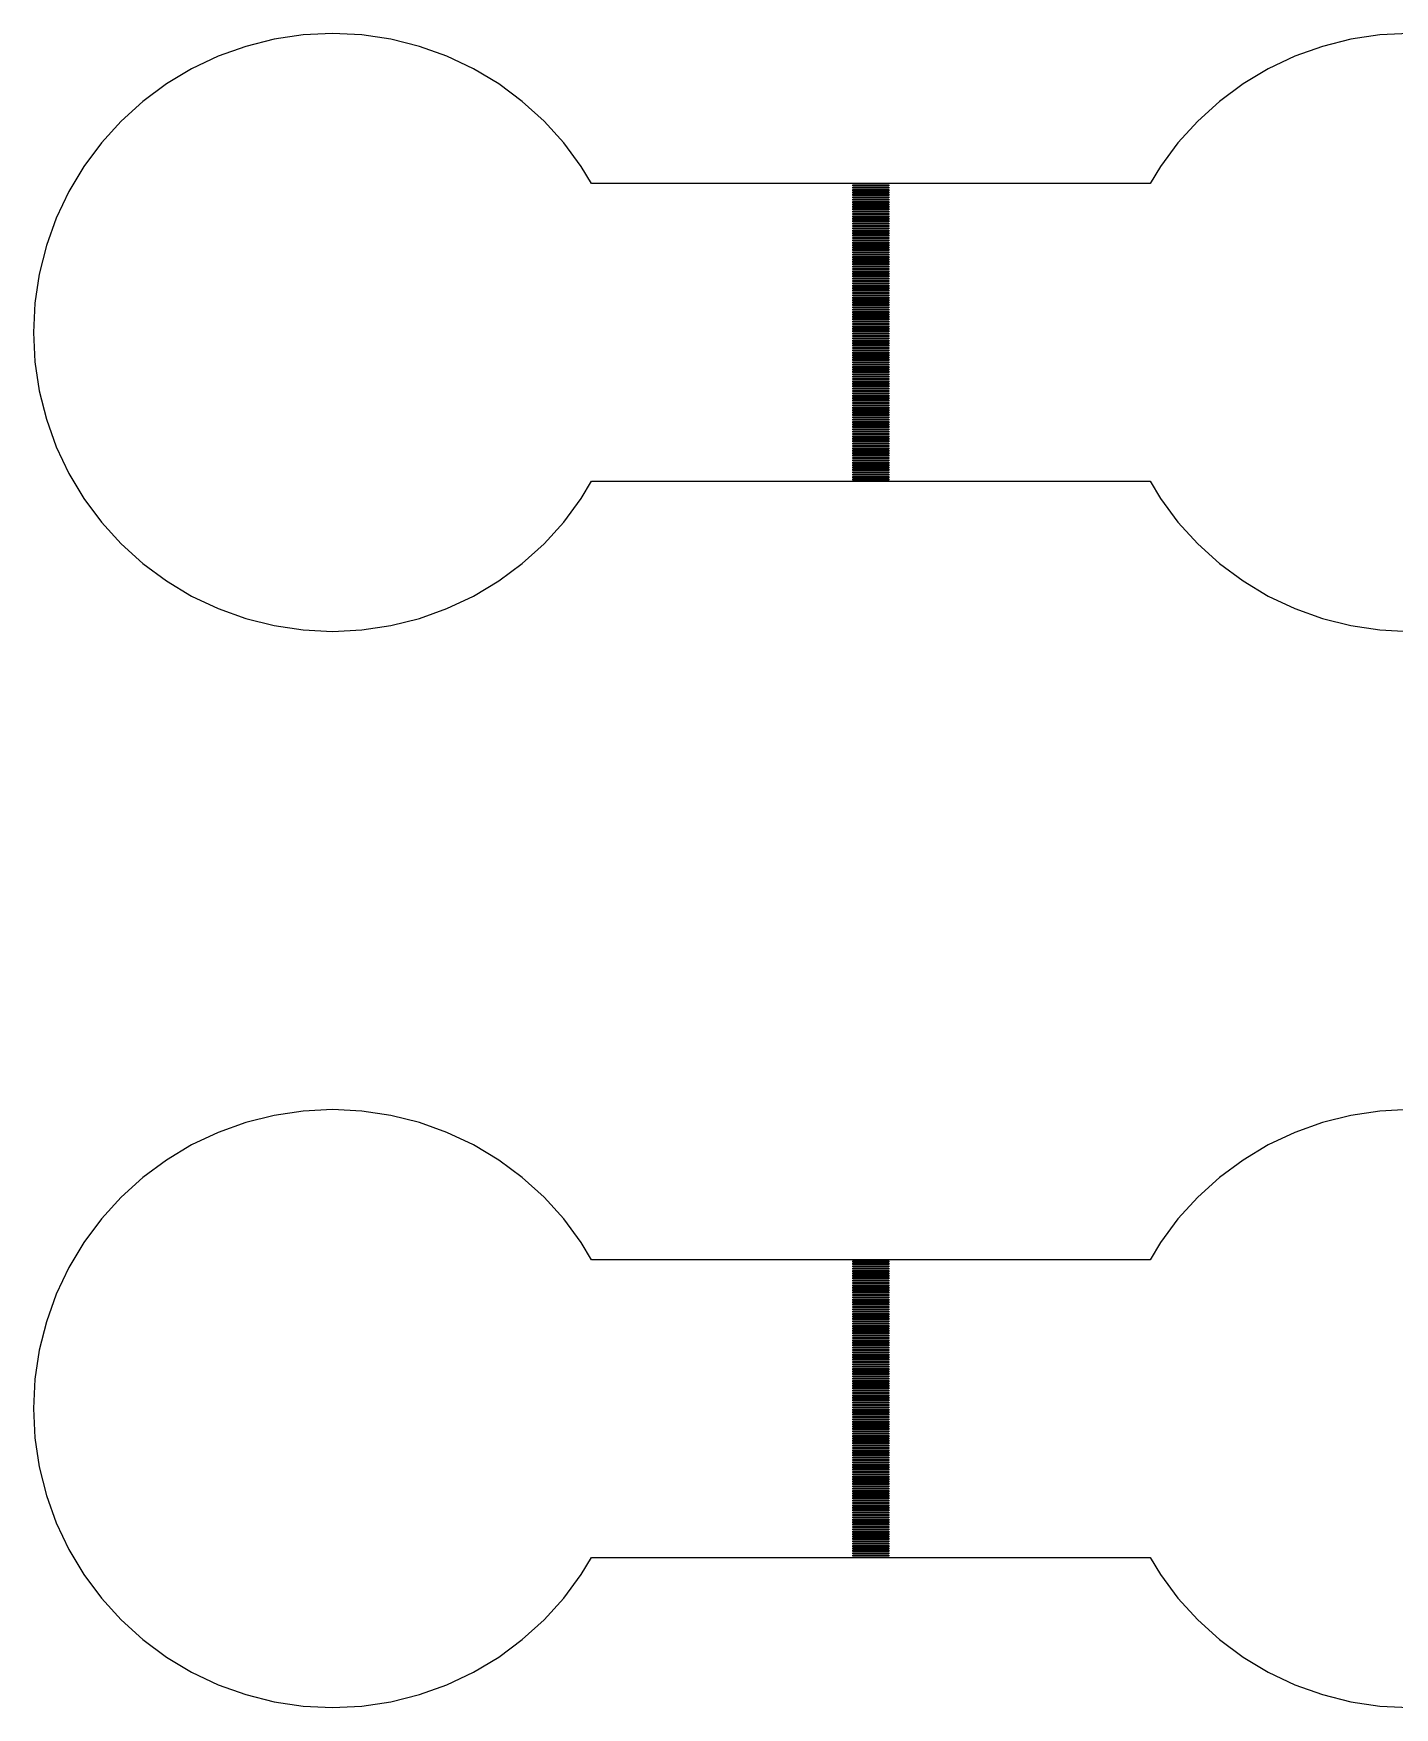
# Model space of a CAD drawing. Extents: x -73 to 181, y -8 to 80.
# Drawn here: x 29 to 40.38, y 47 to 61 of the extents above; entities that cross this region are included whole.
import ezdxf

# ---------------------------------------------------------------- set-up
doc = ezdxf.new("R2010")
doc.units = 0

msp = doc.modelspace()

# ---------------------------------------------------------------- linework, layer by layer
for p, q in [((31.0123, 60.952), (30.7743, 60.8923)), ((31.255, 60.988), (31.0123, 60.952)), ((31.5, 61), (31.255, 60.988)), ((31.7451, 60.988), (31.5, 61)), ((31.9877, 60.952), (31.7451, 60.988)), ((32.2257, 60.8923), (31.9877, 60.952)), ((40.0123, 60.952), (39.7743, 60.8923)), ((40.2549, 60.988), (40.0123, 60.952)), ((40.5, 61), (40.2549, 60.988)), ((30.5433, 60.8097), (30.3215, 60.7048)), ((30.7743, 60.8923), (30.5433, 60.8097)), ((32.4567, 60.8097), (32.2257, 60.8923)), ((32.6785, 60.7048), (32.4567, 60.8097)), ((39.5433, 60.8097), (39.3215, 60.7048)), ((39.7743, 60.8923), (39.5433, 60.8097)), ((30.3215, 60.7048), (30.1111, 60.5787)), ((32.8889, 60.5787), (32.6785, 60.7048)), ((39.3215, 60.7048), (39.1111, 60.5787)), ((30.1111, 60.5787), (29.914, 60.4325)), ((33.086, 60.4325), (32.8889, 60.5787)), ((39.1111, 60.5787), (38.914, 60.4325)), ((29.914, 60.4325), (29.7322, 60.2678)), ((33.2678, 60.2678), (33.086, 60.4325)), ((38.914, 60.4325), (38.7322, 60.2678)), ((29.7322, 60.2678), (29.5675, 60.086)), ((33.4325, 60.086), (33.2678, 60.2678)), ((38.7322, 60.2678), (38.5675, 60.086)), ((29.5675, 60.086), (29.4213, 59.8889)), ((33.5787, 59.8889), (33.4325, 60.086)), ((38.5675, 60.086), (38.4213, 59.8889)), ((29.4213, 59.8889), (29.2952, 59.6785)), ((33.6649, 59.745), (33.5787, 59.8889)), ((38.4213, 59.8889), (38.3351, 59.745)), ((29.2952, 59.6785), (29.1903, 59.4567)), ((38.3351, 59.745), (33.6649, 59.745)), ((35.85, 59.725), (35.85, 59.735)), ((35.85, 59.735), (36.15, 59.735)), ((36.15, 59.725), (35.85, 59.725)), ((35.85, 59.705), (35.85, 59.715)), ((35.85, 59.715), (36.15, 59.715)), ((36.15, 59.705), (35.85, 59.705)), ((35.85, 59.685), (35.85, 59.695)), ((35.85, 59.695), (36.15, 59.695)), ((36.15, 59.685), (35.85, 59.685)), ((35.85, 59.665), (35.85, 59.675)), ((35.85, 59.675), (36.15, 59.675)), ((36.15, 59.665), (35.85, 59.665)), ((35.85, 59.645), (35.85, 59.655)), ((35.85, 59.655), (36.15, 59.655)), ((36.15, 59.645), (35.85, 59.645)), ((36.15, 59.735), (36.15, 59.725)), ((36.15, 59.715), (36.15, 59.705)), ((36.15, 59.695), (36.15, 59.685)), ((36.15, 59.675), (36.15, 59.665)), ((36.15, 59.655), (36.15, 59.645)), ((35.85, 59.625), (35.85, 59.635)), ((35.85, 59.635), (36.15, 59.635)), ((36.15, 59.625), (35.85, 59.625)), ((35.85, 59.605), (35.85, 59.615)), ((35.85, 59.615), (36.15, 59.615)), ((36.15, 59.605), (35.85, 59.605)), ((35.85, 59.585), (35.85, 59.595)), ((35.85, 59.595), (36.15, 59.595)), ((36.15, 59.585), (35.85, 59.585)), ((35.85, 59.565), (35.85, 59.575)), ((35.85, 59.575), (36.15, 59.575)), ((36.15, 59.565), (35.85, 59.565)), ((35.85, 59.545), (35.85, 59.555)), ((35.85, 59.555), (36.15, 59.555)), ((36.15, 59.545), (35.85, 59.545)), ((35.85, 59.525), (35.85, 59.535)), ((35.85, 59.535), (36.15, 59.535)), ((36.15, 59.525), (35.85, 59.525)), ((35.85, 59.505), (35.85, 59.515)), ((35.85, 59.515), (36.15, 59.515)), ((36.15, 59.505), (35.85, 59.505)), ((36.15, 59.635), (36.15, 59.625)), ((36.15, 59.615), (36.15, 59.605)), ((36.15, 59.595), (36.15, 59.585)), ((36.15, 59.575), (36.15, 59.565)), ((36.15, 59.555), (36.15, 59.545)), ((36.15, 59.535), (36.15, 59.525)), ((36.15, 59.515), (36.15, 59.505)), ((29.1903, 59.4567), (29.1077, 59.2257)), ((35.85, 59.485), (35.85, 59.495)), ((35.85, 59.495), (36.15, 59.495)), ((36.15, 59.485), (35.85, 59.485)), ((35.85, 59.465), (35.85, 59.475)), ((35.85, 59.475), (36.15, 59.475)), ((36.15, 59.465), (35.85, 59.465)), ((35.85, 59.445), (35.85, 59.455)), ((35.85, 59.455), (36.15, 59.455)), ((36.15, 59.445), (35.85, 59.445)), ((35.85, 59.425), (35.85, 59.435)), ((35.85, 59.435), (36.15, 59.435)), ((36.15, 59.425), (35.85, 59.425)), ((35.85, 59.405), (35.85, 59.415)), ((35.85, 59.415), (36.15, 59.415)), ((36.15, 59.405), (35.85, 59.405)), ((35.85, 59.385), (35.85, 59.395)), ((35.85, 59.395), (36.15, 59.395)), ((36.15, 59.385), (35.85, 59.385)), ((35.85, 59.365), (35.85, 59.375)), ((35.85, 59.375), (36.15, 59.375)), ((36.15, 59.365), (35.85, 59.365)), ((36.15, 59.495), (36.15, 59.485)), ((36.15, 59.475), (36.15, 59.465)), ((36.15, 59.455), (36.15, 59.445)), ((36.15, 59.435), (36.15, 59.425)), ((36.15, 59.415), (36.15, 59.405)), ((36.15, 59.395), (36.15, 59.385)), ((36.15, 59.375), (36.15, 59.365)), ((29.1077, 59.2257), (29.048, 58.9877)), ((35.85, 59.345), (35.85, 59.355)), ((35.85, 59.355), (36.15, 59.355)), ((36.15, 59.345), (35.85, 59.345)), ((35.85, 59.325), (35.85, 59.335)), ((35.85, 59.335), (36.15, 59.335)), ((36.15, 59.325), (35.85, 59.325)), ((35.85, 59.305), (35.85, 59.315)), ((35.85, 59.315), (36.15, 59.315)), ((36.15, 59.305), (35.85, 59.305)), ((35.85, 59.285), (35.85, 59.295)), ((35.85, 59.295), (36.15, 59.295)), ((36.15, 59.285), (35.85, 59.285)), ((35.85, 59.265), (35.85, 59.275)), ((35.85, 59.275), (36.15, 59.275)), ((36.15, 59.265), (35.85, 59.265)), ((35.85, 59.245), (35.85, 59.255)), ((35.85, 59.255), (36.15, 59.255)), ((36.15, 59.245), (35.85, 59.245)), ((35.85, 59.225), (35.85, 59.235)), ((35.85, 59.235), (36.15, 59.235)), ((36.15, 59.225), (35.85, 59.225)), ((36.15, 59.355), (36.15, 59.345)), ((36.15, 59.335), (36.15, 59.325)), ((36.15, 59.315), (36.15, 59.305)), ((36.15, 59.295), (36.15, 59.285)), ((36.15, 59.275), (36.15, 59.265)), ((36.15, 59.255), (36.15, 59.245)), ((36.15, 59.235), (36.15, 59.225)), ((35.85, 59.205), (35.85, 59.215)), ((35.85, 59.215), (36.15, 59.215)), ((36.15, 59.205), (35.85, 59.205)), ((35.85, 59.185), (35.85, 59.195)), ((35.85, 59.195), (36.15, 59.195)), ((36.15, 59.185), (35.85, 59.185)), ((35.85, 59.165), (35.85, 59.175)), ((35.85, 59.175), (36.15, 59.175)), ((36.15, 59.165), (35.85, 59.165)), ((35.85, 59.145), (35.85, 59.155)), ((35.85, 59.155), (36.15, 59.155)), ((36.15, 59.145), (35.85, 59.145)), ((35.85, 59.125), (35.85, 59.135)), ((35.85, 59.135), (36.15, 59.135)), ((36.15, 59.125), (35.85, 59.125)), ((35.85, 59.105), (35.85, 59.115)), ((35.85, 59.115), (36.15, 59.115)), ((36.15, 59.105), (35.85, 59.105)), ((35.85, 59.085), (35.85, 59.095)), ((35.85, 59.095), (36.15, 59.095)), ((36.15, 59.085), (35.85, 59.085)), ((36.15, 59.215), (36.15, 59.205)), ((36.15, 59.195), (36.15, 59.185)), ((36.15, 59.175), (36.15, 59.165)), ((36.15, 59.155), (36.15, 59.145)), ((36.15, 59.135), (36.15, 59.125)), ((36.15, 59.115), (36.15, 59.105)), ((36.15, 59.095), (36.15, 59.085)), ((29.048, 58.9877), (29.012, 58.745)), ((35.85, 59.065), (35.85, 59.075)), ((35.85, 59.075), (36.15, 59.075)), ((36.15, 59.065), (35.85, 59.065)), ((35.85, 59.045), (35.85, 59.055)), ((35.85, 59.055), (36.15, 59.055)), ((36.15, 59.045), (35.85, 59.045)), ((35.85, 59.025), (35.85, 59.035)), ((35.85, 59.035), (36.15, 59.035)), ((36.15, 59.025), (35.85, 59.025)), ((35.85, 59.005), (35.85, 59.015)), ((35.85, 59.015), (36.15, 59.015)), ((36.15, 59.005), (35.85, 59.005)), ((35.85, 58.985), (35.85, 58.995)), ((35.85, 58.995), (36.15, 58.995)), ((36.15, 58.985), (35.85, 58.985)), ((35.85, 58.965), (35.85, 58.975)), ((35.85, 58.975), (36.15, 58.975)), ((36.15, 58.965), (35.85, 58.965)), ((35.85, 58.945), (35.85, 58.955)), ((35.85, 58.955), (36.15, 58.955)), ((36.15, 58.945), (35.85, 58.945)), ((36.15, 59.075), (36.15, 59.065)), ((36.15, 59.055), (36.15, 59.045)), ((36.15, 59.035), (36.15, 59.025)), ((36.15, 59.015), (36.15, 59.005)), ((36.15, 58.995), (36.15, 58.985)), ((36.15, 58.975), (36.15, 58.965)), ((36.15, 58.955), (36.15, 58.945)), ((35.85, 58.925), (35.85, 58.935)), ((35.85, 58.935), (36.15, 58.935)), ((36.15, 58.925), (35.85, 58.925)), ((35.85, 58.905), (35.85, 58.915)), ((35.85, 58.915), (36.15, 58.915)), ((36.15, 58.905), (35.85, 58.905)), ((35.85, 58.885), (35.85, 58.895)), ((35.85, 58.895), (36.15, 58.895)), ((36.15, 58.885), (35.85, 58.885)), ((35.85, 58.865), (35.85, 58.875)), ((35.85, 58.875), (36.15, 58.875)), ((36.15, 58.865), (35.85, 58.865)), ((35.85, 58.845), (35.85, 58.855)), ((35.85, 58.855), (36.15, 58.855)), ((36.15, 58.845), (35.85, 58.845)), ((35.85, 58.825), (35.85, 58.835)), ((35.85, 58.835), (36.15, 58.835)), ((36.15, 58.825), (35.85, 58.825)), ((35.85, 58.805), (35.85, 58.815)), ((35.85, 58.815), (36.15, 58.815)), ((36.15, 58.805), (35.85, 58.805)), ((36.15, 58.935), (36.15, 58.925)), ((36.15, 58.915), (36.15, 58.905)), ((36.15, 58.895), (36.15, 58.885)), ((36.15, 58.875), (36.15, 58.865)), ((36.15, 58.855), (36.15, 58.845)), ((36.15, 58.835), (36.15, 58.825)), ((36.15, 58.815), (36.15, 58.805)), ((29.012, 58.745), (29, 58.5)), ((35.85, 58.785), (35.85, 58.795)), ((35.85, 58.795), (36.15, 58.795)), ((36.15, 58.785), (35.85, 58.785)), ((35.85, 58.765), (35.85, 58.775)), ((35.85, 58.775), (36.15, 58.775)), ((36.15, 58.765), (35.85, 58.765)), ((35.85, 58.745), (35.85, 58.755)), ((35.85, 58.755), (36.15, 58.755)), ((36.15, 58.745), (35.85, 58.745)), ((35.85, 58.725), (35.85, 58.735)), ((35.85, 58.735), (36.15, 58.735)), ((36.15, 58.725), (35.85, 58.725)), ((35.85, 58.705), (35.85, 58.715)), ((35.85, 58.715), (36.15, 58.715)), ((36.15, 58.705), (35.85, 58.705)), ((35.85, 58.685), (35.85, 58.695)), ((35.85, 58.695), (36.15, 58.695)), ((36.15, 58.685), (35.85, 58.685)), ((35.85, 58.665), (35.85, 58.675)), ((35.85, 58.675), (36.15, 58.675)), ((36.15, 58.665), (35.85, 58.665)), ((36.15, 58.795), (36.15, 58.785)), ((36.15, 58.775), (36.15, 58.765)), ((36.15, 58.755), (36.15, 58.745)), ((36.15, 58.735), (36.15, 58.725)), ((36.15, 58.715), (36.15, 58.705)), ((36.15, 58.695), (36.15, 58.685)), ((36.15, 58.675), (36.15, 58.665)), ((35.85, 58.645), (35.85, 58.655)), ((35.85, 58.655), (36.15, 58.655)), ((36.15, 58.645), (35.85, 58.645)), ((35.85, 58.625), (35.85, 58.635)), ((35.85, 58.635), (36.15, 58.635)), ((36.15, 58.625), (35.85, 58.625)), ((35.85, 58.605), (35.85, 58.615)), ((35.85, 58.615), (36.15, 58.615)), ((36.15, 58.605), (35.85, 58.605)), ((35.85, 58.585), (35.85, 58.595)), ((35.85, 58.595), (36.15, 58.595)), ((36.15, 58.585), (35.85, 58.585)), ((35.85, 58.565), (35.85, 58.575)), ((35.85, 58.575), (36.15, 58.575)), ((36.15, 58.565), (35.85, 58.565)), ((35.85, 58.545), (35.85, 58.555)), ((35.85, 58.555), (36.15, 58.555)), ((36.15, 58.545), (35.85, 58.545)), ((35.85, 58.525), (35.85, 58.535)), ((35.85, 58.535), (36.15, 58.535)), ((36.15, 58.525), (35.85, 58.525)), ((36.15, 58.655), (36.15, 58.645)), ((36.15, 58.635), (36.15, 58.625)), ((36.15, 58.615), (36.15, 58.605)), ((36.15, 58.595), (36.15, 58.585)), ((36.15, 58.575), (36.15, 58.565)), ((36.15, 58.555), (36.15, 58.545)), ((36.15, 58.535), (36.15, 58.525)), ((29, 58.5), (29.012, 58.255)), ((35.85, 58.505), (35.85, 58.515)), ((35.85, 58.515), (36.15, 58.515)), ((36.15, 58.505), (35.85, 58.505)), ((35.85, 58.485), (35.85, 58.495)), ((35.85, 58.495), (36.15, 58.495)), ((36.15, 58.485), (35.85, 58.485)), ((35.85, 58.465), (35.85, 58.475)), ((35.85, 58.475), (36.15, 58.475)), ((36.15, 58.465), (35.85, 58.465)), ((35.85, 58.445), (35.85, 58.455)), ((35.85, 58.455), (36.15, 58.455)), ((36.15, 58.445), (35.85, 58.445)), ((35.85, 58.425), (35.85, 58.435)), ((35.85, 58.435), (36.15, 58.435)), ((36.15, 58.425), (35.85, 58.425)), ((35.85, 58.405), (35.85, 58.415)), ((35.85, 58.415), (36.15, 58.415)), ((36.15, 58.405), (35.85, 58.405)), ((35.85, 58.385), (35.85, 58.395)), ((35.85, 58.395), (36.15, 58.395)), ((36.15, 58.385), (35.85, 58.385)), ((36.15, 58.515), (36.15, 58.505)), ((36.15, 58.495), (36.15, 58.485)), ((36.15, 58.475), (36.15, 58.465)), ((36.15, 58.455), (36.15, 58.445)), ((36.15, 58.435), (36.15, 58.425)), ((36.15, 58.415), (36.15, 58.405)), ((36.15, 58.395), (36.15, 58.385)), ((29.012, 58.255), (29.048, 58.0123)), ((35.85, 58.365), (35.85, 58.375)), ((35.85, 58.375), (36.15, 58.375)), ((36.15, 58.365), (35.85, 58.365)), ((35.85, 58.345), (35.85, 58.355)), ((35.85, 58.355), (36.15, 58.355)), ((36.15, 58.345), (35.85, 58.345)), ((35.85, 58.325), (35.85, 58.335)), ((35.85, 58.335), (36.15, 58.335)), ((36.15, 58.325), (35.85, 58.325)), ((35.85, 58.305), (35.85, 58.315)), ((35.85, 58.315), (36.15, 58.315)), ((36.15, 58.305), (35.85, 58.305)), ((35.85, 58.285), (35.85, 58.295)), ((35.85, 58.295), (36.15, 58.295)), ((36.15, 58.285), (35.85, 58.285)), ((35.85, 58.265), (35.85, 58.275)), ((35.85, 58.275), (36.15, 58.275)), ((36.15, 58.265), (35.85, 58.265)), ((35.85, 58.245), (35.85, 58.255)), ((35.85, 58.255), (36.15, 58.255)), ((36.15, 58.245), (35.85, 58.245)), ((36.15, 58.375), (36.15, 58.365)), ((36.15, 58.355), (36.15, 58.345)), ((36.15, 58.335), (36.15, 58.325)), ((36.15, 58.315), (36.15, 58.305)), ((36.15, 58.295), (36.15, 58.285)), ((36.15, 58.275), (36.15, 58.265)), ((36.15, 58.255), (36.15, 58.245)), ((35.85, 58.225), (35.85, 58.235)), ((35.85, 58.235), (36.15, 58.235)), ((36.15, 58.225), (35.85, 58.225)), ((35.85, 58.205), (35.85, 58.215)), ((35.85, 58.215), (36.15, 58.215)), ((36.15, 58.205), (35.85, 58.205)), ((35.85, 58.185), (35.85, 58.195)), ((35.85, 58.195), (36.15, 58.195)), ((36.15, 58.185), (35.85, 58.185)), ((35.85, 58.165), (35.85, 58.175)), ((35.85, 58.175), (36.15, 58.175)), ((36.15, 58.165), (35.85, 58.165)), ((35.85, 58.145), (35.85, 58.155)), ((35.85, 58.155), (36.15, 58.155)), ((36.15, 58.145), (35.85, 58.145)), ((35.85, 58.125), (35.85, 58.135)), ((35.85, 58.135), (36.15, 58.135)), ((36.15, 58.125), (35.85, 58.125)), ((35.85, 58.105), (35.85, 58.115)), ((35.85, 58.115), (36.15, 58.115)), ((36.15, 58.105), (35.85, 58.105)), ((36.15, 58.235), (36.15, 58.225)), ((36.15, 58.215), (36.15, 58.205)), ((36.15, 58.195), (36.15, 58.185)), ((36.15, 58.175), (36.15, 58.165)), ((36.15, 58.155), (36.15, 58.145)), ((36.15, 58.135), (36.15, 58.125)), ((36.15, 58.115), (36.15, 58.105)), ((29.048, 58.0123), (29.1077, 57.7743)), ((35.85, 58.085), (35.85, 58.095)), ((35.85, 58.095), (36.15, 58.095)), ((36.15, 58.085), (35.85, 58.085)), ((35.85, 58.065), (35.85, 58.075)), ((35.85, 58.075), (36.15, 58.075)), ((36.15, 58.065), (35.85, 58.065)), ((35.85, 58.045), (35.85, 58.055)), ((35.85, 58.055), (36.15, 58.055)), ((36.15, 58.045), (35.85, 58.045)), ((35.85, 58.025), (35.85, 58.035)), ((35.85, 58.035), (36.15, 58.035)), ((36.15, 58.025), (35.85, 58.025)), ((35.85, 58.005), (35.85, 58.015)), ((35.85, 58.015), (36.15, 58.015)), ((36.15, 58.005), (35.85, 58.005)), ((35.85, 57.985), (35.85, 57.995)), ((35.85, 57.995), (36.15, 57.995)), ((36.15, 57.985), (35.85, 57.985)), ((35.85, 57.965), (35.85, 57.975)), ((35.85, 57.975), (36.15, 57.975)), ((36.15, 57.965), (35.85, 57.965)), ((36.15, 58.095), (36.15, 58.085)), ((36.15, 58.075), (36.15, 58.065)), ((36.15, 58.055), (36.15, 58.045)), ((36.15, 58.035), (36.15, 58.025)), ((36.15, 58.015), (36.15, 58.005)), ((36.15, 57.995), (36.15, 57.985)), ((36.15, 57.975), (36.15, 57.965)), ((35.85, 57.945), (35.85, 57.955)), ((35.85, 57.955), (36.15, 57.955)), ((36.15, 57.945), (35.85, 57.945)), ((35.85, 57.925), (35.85, 57.935)), ((35.85, 57.935), (36.15, 57.935)), ((36.15, 57.925), (35.85, 57.925)), ((35.85, 57.905), (35.85, 57.915)), ((35.85, 57.915), (36.15, 57.915)), ((36.15, 57.905), (35.85, 57.905)), ((35.85, 57.885), (35.85, 57.895)), ((35.85, 57.895), (36.15, 57.895)), ((36.15, 57.885), (35.85, 57.885)), ((35.85, 57.865), (35.85, 57.875)), ((35.85, 57.875), (36.15, 57.875)), ((36.15, 57.865), (35.85, 57.865)), ((35.85, 57.845), (35.85, 57.855)), ((35.85, 57.855), (36.15, 57.855)), ((36.15, 57.845), (35.85, 57.845)), ((35.85, 57.825), (35.85, 57.835)), ((35.85, 57.835), (36.15, 57.835)), ((36.15, 57.825), (35.85, 57.825)), ((36.15, 57.955), (36.15, 57.945)), ((36.15, 57.935), (36.15, 57.925)), ((36.15, 57.915), (36.15, 57.905)), ((36.15, 57.895), (36.15, 57.885)), ((36.15, 57.875), (36.15, 57.865)), ((36.15, 57.855), (36.15, 57.845)), ((36.15, 57.835), (36.15, 57.825)), ((29.1077, 57.7743), (29.1903, 57.5433)), ((35.85, 57.805), (35.85, 57.815)), ((35.85, 57.815), (36.15, 57.815)), ((36.15, 57.805), (35.85, 57.805)), ((35.85, 57.785), (35.85, 57.795)), ((35.85, 57.795), (36.15, 57.795)), ((36.15, 57.785), (35.85, 57.785)), ((35.85, 57.765), (35.85, 57.775)), ((35.85, 57.775), (36.15, 57.775)), ((36.15, 57.765), (35.85, 57.765)), ((35.85, 57.745), (35.85, 57.755)), ((35.85, 57.755), (36.15, 57.755)), ((36.15, 57.745), (35.85, 57.745)), ((35.85, 57.725), (35.85, 57.735)), ((35.85, 57.735), (36.15, 57.735)), ((36.15, 57.725), (35.85, 57.725)), ((35.85, 57.705), (35.85, 57.715)), ((35.85, 57.715), (36.15, 57.715)), ((36.15, 57.705), (35.85, 57.705)), ((35.85, 57.685), (35.85, 57.695)), ((35.85, 57.695), (36.15, 57.695)), ((36.15, 57.685), (35.85, 57.685)), ((36.15, 57.815), (36.15, 57.805)), ((36.15, 57.795), (36.15, 57.785)), ((36.15, 57.775), (36.15, 57.765)), ((36.15, 57.755), (36.15, 57.745)), ((36.15, 57.735), (36.15, 57.725)), ((36.15, 57.715), (36.15, 57.705)), ((36.15, 57.695), (36.15, 57.685)), ((29.1903, 57.5433), (29.2952, 57.3215)), ((35.85, 57.665), (35.85, 57.675)), ((35.85, 57.675), (36.15, 57.675)), ((36.15, 57.665), (35.85, 57.665)), ((35.85, 57.645), (35.85, 57.655)), ((35.85, 57.655), (36.15, 57.655)), ((36.15, 57.645), (35.85, 57.645)), ((35.85, 57.625), (35.85, 57.635)), ((35.85, 57.635), (36.15, 57.635)), ((36.15, 57.625), (35.85, 57.625)), ((35.85, 57.605), (35.85, 57.615)), ((35.85, 57.615), (36.15, 57.615)), ((36.15, 57.605), (35.85, 57.605)), ((35.85, 57.585), (35.85, 57.595)), ((35.85, 57.595), (36.15, 57.595)), ((36.15, 57.585), (35.85, 57.585)), ((35.85, 57.565), (35.85, 57.575)), ((35.85, 57.575), (36.15, 57.575)), ((36.15, 57.565), (35.85, 57.565)), ((35.85, 57.545), (35.85, 57.555)), ((35.85, 57.555), (36.15, 57.555)), ((36.15, 57.545), (35.85, 57.545)), ((36.15, 57.675), (36.15, 57.665)), ((36.15, 57.655), (36.15, 57.645)), ((36.15, 57.635), (36.15, 57.625)), ((36.15, 57.615), (36.15, 57.605)), ((36.15, 57.595), (36.15, 57.585)), ((36.15, 57.575), (36.15, 57.565)), ((36.15, 57.555), (36.15, 57.545)), ((35.85, 57.525), (35.85, 57.535)), ((35.85, 57.535), (36.15, 57.535)), ((36.15, 57.525), (35.85, 57.525)), ((35.85, 57.505), (35.85, 57.515)), ((35.85, 57.515), (36.15, 57.515)), ((36.15, 57.505), (35.85, 57.505)), ((35.85, 57.485), (35.85, 57.495)), ((35.85, 57.495), (36.15, 57.495)), ((36.15, 57.485), (35.85, 57.485)), ((35.85, 57.465), (35.85, 57.475)), ((35.85, 57.475), (36.15, 57.475)), ((36.15, 57.465), (35.85, 57.465)), ((35.85, 57.445), (35.85, 57.455)), ((35.85, 57.455), (36.15, 57.455)), ((36.15, 57.445), (35.85, 57.445)), ((35.85, 57.425), (35.85, 57.435)), ((35.85, 57.435), (36.15, 57.435)), ((36.15, 57.425), (35.85, 57.425)), ((35.85, 57.405), (35.85, 57.415)), ((35.85, 57.415), (36.15, 57.415)), ((36.15, 57.405), (35.85, 57.405)), ((36.15, 57.535), (36.15, 57.525)), ((36.15, 57.515), (36.15, 57.505)), ((36.15, 57.495), (36.15, 57.485)), ((36.15, 57.475), (36.15, 57.465)), ((36.15, 57.455), (36.15, 57.445)), ((36.15, 57.435), (36.15, 57.425)), ((36.15, 57.415), (36.15, 57.405)), ((29.2952, 57.3215), (29.4213, 57.1111)), ((35.85, 57.385), (35.85, 57.395)), ((35.85, 57.395), (36.15, 57.395)), ((36.15, 57.385), (35.85, 57.385)), ((35.85, 57.365), (35.85, 57.375)), ((35.85, 57.375), (36.15, 57.375)), ((36.15, 57.365), (35.85, 57.365)), ((35.85, 57.345), (35.85, 57.355)), ((35.85, 57.355), (36.15, 57.355)), ((36.15, 57.345), (35.85, 57.345)), ((35.85, 57.325), (35.85, 57.335)), ((35.85, 57.335), (36.15, 57.335)), ((36.15, 57.325), (35.85, 57.325)), ((35.85, 57.305), (35.85, 57.315)), ((35.85, 57.315), (36.15, 57.315)), ((36.15, 57.305), (35.85, 57.305)), ((35.85, 57.285), (35.85, 57.295)), ((35.85, 57.295), (36.15, 57.295)), ((36.15, 57.285), (35.85, 57.285)), ((35.85, 57.265), (35.85, 57.275)), ((35.85, 57.275), (36.15, 57.275)), ((36.15, 57.265), (35.85, 57.265)), ((36.15, 57.395), (36.15, 57.385)), ((36.15, 57.375), (36.15, 57.365)), ((36.15, 57.355), (36.15, 57.345)), ((36.15, 57.335), (36.15, 57.325)), ((36.15, 57.315), (36.15, 57.305)), ((36.15, 57.295), (36.15, 57.285)), ((36.15, 57.275), (36.15, 57.265)), ((33.5787, 57.1111), (33.6649, 57.255)), ((33.6649, 57.255), (38.3351, 57.255)), ((38.3351, 57.255), (38.4213, 57.1111)), ((29.4213, 57.1111), (29.5675, 56.914)), ((33.4325, 56.914), (33.5787, 57.1111)), ((38.4213, 57.1111), (38.5675, 56.914)), ((29.5675, 56.914), (29.7322, 56.7322)), ((33.2678, 56.7322), (33.4325, 56.914)), ((38.5675, 56.914), (38.7322, 56.7322)), ((29.7322, 56.7322), (29.914, 56.5675)), ((33.086, 56.5675), (33.2678, 56.7322)), ((38.7322, 56.7322), (38.914, 56.5675)), ((29.914, 56.5675), (30.1111, 56.4213)), ((32.8889, 56.4213), (33.086, 56.5675)), ((38.914, 56.5675), (39.1111, 56.4213)), ((30.1111, 56.4213), (30.3215, 56.2952)), ((32.6785, 56.2952), (32.8889, 56.4213)), ((39.1111, 56.4213), (39.3215, 56.2952)), ((30.3215, 56.2952), (30.5433, 56.1903)), ((32.4567, 56.1903), (32.6785, 56.2952)), ((39.3215, 56.2952), (39.5433, 56.1903)), ((30.5433, 56.1903), (30.7743, 56.1077)), ((32.2257, 56.1077), (32.4567, 56.1903)), ((39.5433, 56.1903), (39.7743, 56.1077)), ((30.7743, 56.1077), (31.0123, 56.048)), ((31.0123, 56.048), (31.255, 56.012)), ((31.255, 56.012), (31.5, 56)), ((31.5, 56), (31.7451, 56.012)), ((31.7451, 56.012), (31.9877, 56.048)), ((31.9877, 56.048), (32.2257, 56.1077)), ((39.7743, 56.1077), (40.0123, 56.048)), ((40.0123, 56.048), (40.2549, 56.012)), ((40.2549, 56.012), (40.5, 56)), ((31.0123, 51.952), (30.7743, 51.8923)), ((31.255, 51.988), (31.0123, 51.952)), ((31.5, 52), (31.255, 51.988)), ((31.7451, 51.988), (31.5, 52)), ((31.9877, 51.952), (31.7451, 51.988)), ((32.2257, 51.8923), (31.9877, 51.952)), ((40.0123, 51.952), (39.7743, 51.8923)), ((40.2549, 51.988), (40.0123, 51.952)), ((40.5, 52), (40.2549, 51.988)), ((30.5433, 51.8097), (30.3215, 51.7048)), ((30.7743, 51.8923), (30.5433, 51.8097)), ((32.4567, 51.8097), (32.2257, 51.8923)), ((32.6785, 51.7048), (32.4567, 51.8097)), ((39.5433, 51.8097), (39.3215, 51.7048)), ((39.7743, 51.8923), (39.5433, 51.8097)), ((30.3215, 51.7048), (30.1111, 51.5787)), ((32.8889, 51.5787), (32.6785, 51.7048)), ((39.3215, 51.7048), (39.1111, 51.5787)), ((30.1111, 51.5787), (29.914, 51.4325)), ((33.086, 51.4325), (32.8889, 51.5787)), ((39.1111, 51.5787), (38.914, 51.4325)), ((29.914, 51.4325), (29.7322, 51.2678)), ((33.2678, 51.2678), (33.086, 51.4325)), ((38.914, 51.4325), (38.7322, 51.2678)), ((29.7322, 51.2678), (29.5675, 51.086)), ((33.4325, 51.086), (33.2678, 51.2678)), ((38.7322, 51.2678), (38.5675, 51.086)), ((29.5675, 51.086), (29.4213, 50.8889)), ((33.5787, 50.8889), (33.4325, 51.086)), ((38.5675, 51.086), (38.4213, 50.8889)), ((29.4213, 50.8889), (29.2952, 50.6785)), ((33.6649, 50.745), (33.5787, 50.8889)), ((38.4213, 50.8889), (38.3351, 50.745)), ((38.3351, 50.745), (33.6649, 50.745)), ((35.85, 50.725), (35.85, 50.735)), ((35.85, 50.735), (36.15, 50.735)), ((36.15, 50.725), (35.85, 50.725)), ((35.85, 50.705), (35.85, 50.715)), ((35.85, 50.715), (36.15, 50.715)), ((36.15, 50.705), (35.85, 50.705)), ((35.85, 50.685), (35.85, 50.695)), ((35.85, 50.695), (36.15, 50.695)), ((36.15, 50.685), (35.85, 50.685)), ((36.15, 50.735), (36.15, 50.725)), ((36.15, 50.715), (36.15, 50.705)), ((36.15, 50.695), (36.15, 50.685)), ((29.2952, 50.6785), (29.1903, 50.4567)), ((35.85, 50.665), (35.85, 50.675)), ((35.85, 50.675), (36.15, 50.675)), ((36.15, 50.665), (35.85, 50.665)), ((35.85, 50.645), (35.85, 50.655)), ((35.85, 50.655), (36.15, 50.655)), ((36.15, 50.645), (35.85, 50.645)), ((35.85, 50.625), (35.85, 50.635)), ((35.85, 50.635), (36.15, 50.635)), ((36.15, 50.625), (35.85, 50.625)), ((35.85, 50.605), (35.85, 50.615)), ((35.85, 50.615), (36.15, 50.615)), ((36.15, 50.605), (35.85, 50.605)), ((35.85, 50.585), (35.85, 50.595)), ((35.85, 50.595), (36.15, 50.595)), ((36.15, 50.585), (35.85, 50.585)), ((35.85, 50.565), (35.85, 50.575)), ((35.85, 50.575), (36.15, 50.575)), ((36.15, 50.565), (35.85, 50.565)), ((35.85, 50.545), (35.85, 50.555)), ((35.85, 50.555), (36.15, 50.555)), ((36.15, 50.545), (35.85, 50.545)), ((36.15, 50.675), (36.15, 50.665)), ((36.15, 50.655), (36.15, 50.645)), ((36.15, 50.635), (36.15, 50.625)), ((36.15, 50.615), (36.15, 50.605)), ((36.15, 50.595), (36.15, 50.585)), ((36.15, 50.575), (36.15, 50.565)), ((36.15, 50.555), (36.15, 50.545)), ((29.1903, 50.4567), (29.1077, 50.2257)), ((35.85, 50.525), (35.85, 50.535)), ((35.85, 50.535), (36.15, 50.535)), ((36.15, 50.525), (35.85, 50.525)), ((35.85, 50.505), (35.85, 50.515)), ((35.85, 50.515), (36.15, 50.515)), ((36.15, 50.505), (35.85, 50.505)), ((35.85, 50.485), (35.85, 50.495)), ((35.85, 50.495), (36.15, 50.495)), ((36.15, 50.485), (35.85, 50.485)), ((35.85, 50.465), (35.85, 50.475)), ((35.85, 50.475), (36.15, 50.475)), ((36.15, 50.465), (35.85, 50.465)), ((35.85, 50.445), (35.85, 50.455)), ((35.85, 50.455), (36.15, 50.455)), ((36.15, 50.445), (35.85, 50.445)), ((35.85, 50.425), (35.85, 50.435)), ((35.85, 50.435), (36.15, 50.435)), ((36.15, 50.425), (35.85, 50.425)), ((35.85, 50.405), (35.85, 50.415)), ((35.85, 50.415), (36.15, 50.415)), ((36.15, 50.405), (35.85, 50.405)), ((36.15, 50.535), (36.15, 50.525)), ((36.15, 50.515), (36.15, 50.505)), ((36.15, 50.495), (36.15, 50.485)), ((36.15, 50.475), (36.15, 50.465)), ((36.15, 50.455), (36.15, 50.445)), ((36.15, 50.435), (36.15, 50.425)), ((36.15, 50.415), (36.15, 50.405)), ((35.85, 50.385), (35.85, 50.395)), ((35.85, 50.395), (36.15, 50.395)), ((36.15, 50.385), (35.85, 50.385)), ((35.85, 50.365), (35.85, 50.375)), ((35.85, 50.375), (36.15, 50.375)), ((36.15, 50.365), (35.85, 50.365)), ((35.85, 50.345), (35.85, 50.355)), ((35.85, 50.355), (36.15, 50.355)), ((36.15, 50.345), (35.85, 50.345)), ((35.85, 50.325), (35.85, 50.335)), ((35.85, 50.335), (36.15, 50.335)), ((36.15, 50.325), (35.85, 50.325)), ((35.85, 50.305), (35.85, 50.315)), ((35.85, 50.315), (36.15, 50.315)), ((36.15, 50.305), (35.85, 50.305)), ((35.85, 50.285), (35.85, 50.295)), ((35.85, 50.295), (36.15, 50.295)), ((36.15, 50.285), (35.85, 50.285)), ((35.85, 50.265), (35.85, 50.275)), ((35.85, 50.275), (36.15, 50.275)), ((36.15, 50.265), (35.85, 50.265)), ((36.15, 50.395), (36.15, 50.385)), ((36.15, 50.375), (36.15, 50.365)), ((36.15, 50.355), (36.15, 50.345)), ((36.15, 50.335), (36.15, 50.325)), ((36.15, 50.315), (36.15, 50.305)), ((36.15, 50.295), (36.15, 50.285)), ((36.15, 50.275), (36.15, 50.265)), ((29.1077, 50.2257), (29.048, 49.9877)), ((35.85, 50.245), (35.85, 50.255)), ((35.85, 50.255), (36.15, 50.255)), ((36.15, 50.245), (35.85, 50.245)), ((35.85, 50.225), (35.85, 50.235)), ((35.85, 50.235), (36.15, 50.235)), ((36.15, 50.225), (35.85, 50.225)), ((35.85, 50.205), (35.85, 50.215)), ((35.85, 50.215), (36.15, 50.215)), ((36.15, 50.205), (35.85, 50.205)), ((35.85, 50.185), (35.85, 50.195)), ((35.85, 50.195), (36.15, 50.195)), ((36.15, 50.185), (35.85, 50.185)), ((35.85, 50.165), (35.85, 50.175)), ((35.85, 50.175), (36.15, 50.175)), ((36.15, 50.165), (35.85, 50.165)), ((35.85, 50.145), (35.85, 50.155)), ((35.85, 50.155), (36.15, 50.155)), ((36.15, 50.145), (35.85, 50.145)), ((35.85, 50.125), (35.85, 50.135)), ((35.85, 50.135), (36.15, 50.135)), ((36.15, 50.125), (35.85, 50.125)), ((36.15, 50.255), (36.15, 50.245)), ((36.15, 50.235), (36.15, 50.225)), ((36.15, 50.215), (36.15, 50.205)), ((36.15, 50.195), (36.15, 50.185)), ((36.15, 50.175), (36.15, 50.165)), ((36.15, 50.155), (36.15, 50.145)), ((36.15, 50.135), (36.15, 50.125)), ((29.048, 49.9877), (29.012, 49.745)), ((35.85, 50.105), (35.85, 50.115)), ((35.85, 50.115), (36.15, 50.115)), ((36.15, 50.105), (35.85, 50.105)), ((35.85, 50.085), (35.85, 50.095)), ((35.85, 50.095), (36.15, 50.095)), ((36.15, 50.085), (35.85, 50.085)), ((35.85, 50.065), (35.85, 50.075)), ((35.85, 50.075), (36.15, 50.075)), ((36.15, 50.065), (35.85, 50.065)), ((35.85, 50.045), (35.85, 50.055)), ((35.85, 50.055), (36.15, 50.055)), ((36.15, 50.045), (35.85, 50.045)), ((35.85, 50.025), (35.85, 50.035)), ((35.85, 50.035), (36.15, 50.035)), ((36.15, 50.025), (35.85, 50.025)), ((35.85, 50.005), (35.85, 50.015)), ((35.85, 50.015), (36.15, 50.015)), ((36.15, 50.005), (35.85, 50.005)), ((35.85, 49.985), (35.85, 49.995)), ((35.85, 49.995), (36.15, 49.995)), ((36.15, 49.985), (35.85, 49.985)), ((36.15, 50.115), (36.15, 50.105)), ((36.15, 50.095), (36.15, 50.085)), ((36.15, 50.075), (36.15, 50.065)), ((36.15, 50.055), (36.15, 50.045)), ((36.15, 50.035), (36.15, 50.025)), ((36.15, 50.015), (36.15, 50.005)), ((36.15, 49.995), (36.15, 49.985)), ((35.85, 49.965), (35.85, 49.975)), ((35.85, 49.975), (36.15, 49.975)), ((36.15, 49.965), (35.85, 49.965)), ((35.85, 49.945), (35.85, 49.955)), ((35.85, 49.955), (36.15, 49.955)), ((36.15, 49.945), (35.85, 49.945)), ((35.85, 49.925), (35.85, 49.935)), ((35.85, 49.935), (36.15, 49.935)), ((36.15, 49.925), (35.85, 49.925)), ((35.85, 49.905), (35.85, 49.915)), ((35.85, 49.915), (36.15, 49.915)), ((36.15, 49.905), (35.85, 49.905)), ((35.85, 49.885), (35.85, 49.895)), ((35.85, 49.895), (36.15, 49.895)), ((36.15, 49.885), (35.85, 49.885)), ((35.85, 49.865), (35.85, 49.875)), ((35.85, 49.875), (36.15, 49.875)), ((36.15, 49.865), (35.85, 49.865)), ((35.85, 49.845), (35.85, 49.855)), ((35.85, 49.855), (36.15, 49.855)), ((36.15, 49.845), (35.85, 49.845)), ((36.15, 49.975), (36.15, 49.965)), ((36.15, 49.955), (36.15, 49.945)), ((36.15, 49.935), (36.15, 49.925)), ((36.15, 49.915), (36.15, 49.905)), ((36.15, 49.895), (36.15, 49.885)), ((36.15, 49.875), (36.15, 49.865)), ((36.15, 49.855), (36.15, 49.845)), ((29.012, 49.745), (29, 49.5)), ((35.85, 49.825), (35.85, 49.835)), ((35.85, 49.835), (36.15, 49.835)), ((36.15, 49.825), (35.85, 49.825)), ((35.85, 49.805), (35.85, 49.815)), ((35.85, 49.815), (36.15, 49.815)), ((36.15, 49.805), (35.85, 49.805)), ((35.85, 49.785), (35.85, 49.795)), ((35.85, 49.795), (36.15, 49.795)), ((36.15, 49.785), (35.85, 49.785)), ((35.85, 49.765), (35.85, 49.775)), ((35.85, 49.775), (36.15, 49.775)), ((36.15, 49.765), (35.85, 49.765)), ((35.85, 49.745), (35.85, 49.755)), ((35.85, 49.755), (36.15, 49.755)), ((36.15, 49.745), (35.85, 49.745)), ((35.85, 49.725), (35.85, 49.735)), ((35.85, 49.735), (36.15, 49.735)), ((36.15, 49.725), (35.85, 49.725)), ((35.85, 49.705), (35.85, 49.715)), ((35.85, 49.715), (36.15, 49.715)), ((36.15, 49.705), (35.85, 49.705)), ((36.15, 49.835), (36.15, 49.825)), ((36.15, 49.815), (36.15, 49.805)), ((36.15, 49.795), (36.15, 49.785)), ((36.15, 49.775), (36.15, 49.765)), ((36.15, 49.755), (36.15, 49.745)), ((36.15, 49.735), (36.15, 49.725)), ((36.15, 49.715), (36.15, 49.705)), ((35.85, 49.685), (35.85, 49.695)), ((35.85, 49.695), (36.15, 49.695)), ((36.15, 49.685), (35.85, 49.685)), ((35.85, 49.665), (35.85, 49.675)), ((35.85, 49.675), (36.15, 49.675)), ((36.15, 49.665), (35.85, 49.665)), ((35.85, 49.645), (35.85, 49.655)), ((35.85, 49.655), (36.15, 49.655)), ((36.15, 49.645), (35.85, 49.645)), ((35.85, 49.625), (35.85, 49.635)), ((35.85, 49.635), (36.15, 49.635)), ((36.15, 49.625), (35.85, 49.625)), ((35.85, 49.605), (35.85, 49.615)), ((35.85, 49.615), (36.15, 49.615)), ((36.15, 49.605), (35.85, 49.605)), ((35.85, 49.585), (35.85, 49.595)), ((35.85, 49.595), (36.15, 49.595)), ((36.15, 49.585), (35.85, 49.585)), ((35.85, 49.565), (35.85, 49.575)), ((35.85, 49.575), (36.15, 49.575)), ((36.15, 49.565), (35.85, 49.565)), ((36.15, 49.695), (36.15, 49.685)), ((36.15, 49.675), (36.15, 49.665)), ((36.15, 49.655), (36.15, 49.645)), ((36.15, 49.635), (36.15, 49.625)), ((36.15, 49.615), (36.15, 49.605)), ((36.15, 49.595), (36.15, 49.585)), ((36.15, 49.575), (36.15, 49.565)), ((29, 49.5), (29.012, 49.255)), ((35.85, 49.545), (35.85, 49.555)), ((35.85, 49.555), (36.15, 49.555)), ((36.15, 49.545), (35.85, 49.545)), ((35.85, 49.525), (35.85, 49.535)), ((35.85, 49.535), (36.15, 49.535)), ((36.15, 49.525), (35.85, 49.525)), ((35.85, 49.505), (35.85, 49.515)), ((35.85, 49.515), (36.15, 49.515)), ((36.15, 49.505), (35.85, 49.505)), ((35.85, 49.485), (35.85, 49.495)), ((35.85, 49.495), (36.15, 49.495)), ((36.15, 49.485), (35.85, 49.485)), ((35.85, 49.465), (35.85, 49.475)), ((35.85, 49.475), (36.15, 49.475)), ((36.15, 49.465), (35.85, 49.465)), ((35.85, 49.445), (35.85, 49.455)), ((35.85, 49.455), (36.15, 49.455)), ((36.15, 49.445), (35.85, 49.445)), ((35.85, 49.425), (35.85, 49.435)), ((35.85, 49.435), (36.15, 49.435)), ((36.15, 49.425), (35.85, 49.425)), ((36.15, 49.555), (36.15, 49.545)), ((36.15, 49.535), (36.15, 49.525)), ((36.15, 49.515), (36.15, 49.505)), ((36.15, 49.495), (36.15, 49.485)), ((36.15, 49.475), (36.15, 49.465)), ((36.15, 49.455), (36.15, 49.445)), ((36.15, 49.435), (36.15, 49.425)), ((35.85, 49.405), (35.85, 49.415)), ((35.85, 49.415), (36.15, 49.415)), ((36.15, 49.405), (35.85, 49.405)), ((35.85, 49.385), (35.85, 49.395)), ((35.85, 49.395), (36.15, 49.395)), ((36.15, 49.385), (35.85, 49.385)), ((35.85, 49.365), (35.85, 49.375)), ((35.85, 49.375), (36.15, 49.375)), ((36.15, 49.365), (35.85, 49.365)), ((35.85, 49.345), (35.85, 49.355)), ((35.85, 49.355), (36.15, 49.355)), ((36.15, 49.345), (35.85, 49.345)), ((35.85, 49.325), (35.85, 49.335)), ((35.85, 49.335), (36.15, 49.335)), ((36.15, 49.325), (35.85, 49.325)), ((35.85, 49.305), (35.85, 49.315)), ((35.85, 49.315), (36.15, 49.315)), ((36.15, 49.305), (35.85, 49.305)), ((35.85, 49.285), (35.85, 49.295)), ((35.85, 49.295), (36.15, 49.295)), ((36.15, 49.285), (35.85, 49.285)), ((36.15, 49.415), (36.15, 49.405)), ((36.15, 49.395), (36.15, 49.385)), ((36.15, 49.375), (36.15, 49.365)), ((36.15, 49.355), (36.15, 49.345)), ((36.15, 49.335), (36.15, 49.325)), ((36.15, 49.315), (36.15, 49.305)), ((36.15, 49.295), (36.15, 49.285)), ((29.012, 49.255), (29.048, 49.0123)), ((35.85, 49.265), (35.85, 49.275)), ((35.85, 49.275), (36.15, 49.275)), ((36.15, 49.265), (35.85, 49.265)), ((35.85, 49.245), (35.85, 49.255)), ((35.85, 49.255), (36.15, 49.255)), ((36.15, 49.245), (35.85, 49.245)), ((35.85, 49.225), (35.85, 49.235)), ((35.85, 49.235), (36.15, 49.235)), ((36.15, 49.225), (35.85, 49.225)), ((35.85, 49.205), (35.85, 49.215)), ((35.85, 49.215), (36.15, 49.215)), ((36.15, 49.205), (35.85, 49.205)), ((35.85, 49.185), (35.85, 49.195)), ((35.85, 49.195), (36.15, 49.195)), ((36.15, 49.185), (35.85, 49.185)), ((35.85, 49.165), (35.85, 49.175)), ((35.85, 49.175), (36.15, 49.175)), ((36.15, 49.165), (35.85, 49.165)), ((35.85, 49.145), (35.85, 49.155)), ((35.85, 49.155), (36.15, 49.155)), ((36.15, 49.145), (35.85, 49.145)), ((36.15, 49.275), (36.15, 49.265)), ((36.15, 49.255), (36.15, 49.245)), ((36.15, 49.235), (36.15, 49.225)), ((36.15, 49.215), (36.15, 49.205)), ((36.15, 49.195), (36.15, 49.185)), ((36.15, 49.175), (36.15, 49.165)), ((36.15, 49.155), (36.15, 49.145)), ((29.048, 49.0123), (29.1077, 48.7743)), ((35.85, 49.125), (35.85, 49.135)), ((35.85, 49.135), (36.15, 49.135)), ((36.15, 49.125), (35.85, 49.125)), ((35.85, 49.105), (35.85, 49.115)), ((35.85, 49.115), (36.15, 49.115)), ((36.15, 49.105), (35.85, 49.105)), ((35.85, 49.085), (35.85, 49.095)), ((35.85, 49.095), (36.15, 49.095)), ((36.15, 49.085), (35.85, 49.085)), ((35.85, 49.065), (35.85, 49.075)), ((35.85, 49.075), (36.15, 49.075)), ((36.15, 49.065), (35.85, 49.065)), ((35.85, 49.045), (35.85, 49.055)), ((35.85, 49.055), (36.15, 49.055)), ((36.15, 49.045), (35.85, 49.045)), ((35.85, 49.025), (35.85, 49.035)), ((35.85, 49.035), (36.15, 49.035)), ((36.15, 49.025), (35.85, 49.025)), ((35.85, 49.005), (35.85, 49.015)), ((35.85, 49.015), (36.15, 49.015)), ((36.15, 49.005), (35.85, 49.005)), ((36.15, 49.135), (36.15, 49.125)), ((36.15, 49.115), (36.15, 49.105)), ((36.15, 49.095), (36.15, 49.085)), ((36.15, 49.075), (36.15, 49.065)), ((36.15, 49.055), (36.15, 49.045)), ((36.15, 49.035), (36.15, 49.025)), ((36.15, 49.015), (36.15, 49.005)), ((35.85, 48.985), (35.85, 48.995)), ((35.85, 48.995), (36.15, 48.995)), ((36.15, 48.985), (35.85, 48.985)), ((35.85, 48.965), (35.85, 48.975)), ((35.85, 48.975), (36.15, 48.975)), ((36.15, 48.965), (35.85, 48.965)), ((35.85, 48.945), (35.85, 48.955)), ((35.85, 48.955), (36.15, 48.955)), ((36.15, 48.945), (35.85, 48.945)), ((35.85, 48.925), (35.85, 48.935)), ((35.85, 48.935), (36.15, 48.935)), ((36.15, 48.925), (35.85, 48.925)), ((35.85, 48.905), (35.85, 48.915)), ((35.85, 48.915), (36.15, 48.915)), ((36.15, 48.905), (35.85, 48.905)), ((35.85, 48.885), (35.85, 48.895)), ((35.85, 48.895), (36.15, 48.895)), ((36.15, 48.885), (35.85, 48.885)), ((35.85, 48.865), (35.85, 48.875)), ((35.85, 48.875), (36.15, 48.875)), ((36.15, 48.865), (35.85, 48.865)), ((36.15, 48.995), (36.15, 48.985)), ((36.15, 48.975), (36.15, 48.965)), ((36.15, 48.955), (36.15, 48.945)), ((36.15, 48.935), (36.15, 48.925)), ((36.15, 48.915), (36.15, 48.905)), ((36.15, 48.895), (36.15, 48.885)), ((36.15, 48.875), (36.15, 48.865)), ((29.1077, 48.7743), (29.1903, 48.5433)), ((35.85, 48.845), (35.85, 48.855)), ((35.85, 48.855), (36.15, 48.855)), ((36.15, 48.845), (35.85, 48.845)), ((35.85, 48.825), (35.85, 48.835)), ((35.85, 48.835), (36.15, 48.835)), ((36.15, 48.825), (35.85, 48.825)), ((35.85, 48.805), (35.85, 48.815)), ((35.85, 48.815), (36.15, 48.815)), ((36.15, 48.805), (35.85, 48.805)), ((35.85, 48.785), (35.85, 48.795)), ((35.85, 48.795), (36.15, 48.795)), ((36.15, 48.785), (35.85, 48.785)), ((35.85, 48.765), (35.85, 48.775)), ((35.85, 48.775), (36.15, 48.775)), ((36.15, 48.765), (35.85, 48.765)), ((35.85, 48.745), (35.85, 48.755)), ((35.85, 48.755), (36.15, 48.755)), ((36.15, 48.745), (35.85, 48.745)), ((35.85, 48.725), (35.85, 48.735)), ((35.85, 48.735), (36.15, 48.735)), ((36.15, 48.725), (35.85, 48.725)), ((36.15, 48.855), (36.15, 48.845)), ((36.15, 48.835), (36.15, 48.825)), ((36.15, 48.815), (36.15, 48.805)), ((36.15, 48.795), (36.15, 48.785)), ((36.15, 48.775), (36.15, 48.765)), ((36.15, 48.755), (36.15, 48.745)), ((36.15, 48.735), (36.15, 48.725)), ((35.85, 48.705), (35.85, 48.715)), ((35.85, 48.715), (36.15, 48.715)), ((36.15, 48.705), (35.85, 48.705)), ((35.85, 48.685), (35.85, 48.695)), ((35.85, 48.695), (36.15, 48.695)), ((36.15, 48.685), (35.85, 48.685)), ((35.85, 48.665), (35.85, 48.675)), ((35.85, 48.675), (36.15, 48.675)), ((36.15, 48.665), (35.85, 48.665)), ((35.85, 48.645), (35.85, 48.655)), ((35.85, 48.655), (36.15, 48.655)), ((36.15, 48.645), (35.85, 48.645)), ((35.85, 48.625), (35.85, 48.635)), ((35.85, 48.635), (36.15, 48.635)), ((36.15, 48.625), (35.85, 48.625)), ((35.85, 48.605), (35.85, 48.615)), ((35.85, 48.615), (36.15, 48.615)), ((36.15, 48.605), (35.85, 48.605)), ((35.85, 48.585), (35.85, 48.595)), ((35.85, 48.595), (36.15, 48.595)), ((36.15, 48.585), (35.85, 48.585)), ((36.15, 48.715), (36.15, 48.705)), ((36.15, 48.695), (36.15, 48.685)), ((36.15, 48.675), (36.15, 48.665)), ((36.15, 48.655), (36.15, 48.645)), ((36.15, 48.635), (36.15, 48.625)), ((36.15, 48.615), (36.15, 48.605)), ((36.15, 48.595), (36.15, 48.585)), ((29.1903, 48.5433), (29.2952, 48.3215)), ((35.85, 48.565), (35.85, 48.575)), ((35.85, 48.575), (36.15, 48.575)), ((36.15, 48.565), (35.85, 48.565)), ((35.85, 48.545), (35.85, 48.555)), ((35.85, 48.555), (36.15, 48.555)), ((36.15, 48.545), (35.85, 48.545)), ((35.85, 48.525), (35.85, 48.535)), ((35.85, 48.535), (36.15, 48.535)), ((36.15, 48.525), (35.85, 48.525)), ((35.85, 48.505), (35.85, 48.515)), ((35.85, 48.515), (36.15, 48.515)), ((36.15, 48.505), (35.85, 48.505)), ((35.85, 48.485), (35.85, 48.495)), ((35.85, 48.495), (36.15, 48.495)), ((36.15, 48.485), (35.85, 48.485)), ((35.85, 48.465), (35.85, 48.475)), ((35.85, 48.475), (36.15, 48.475)), ((36.15, 48.465), (35.85, 48.465)), ((35.85, 48.445), (35.85, 48.455)), ((35.85, 48.455), (36.15, 48.455)), ((36.15, 48.445), (35.85, 48.445)), ((36.15, 48.575), (36.15, 48.565)), ((36.15, 48.555), (36.15, 48.545)), ((36.15, 48.535), (36.15, 48.525)), ((36.15, 48.515), (36.15, 48.505)), ((36.15, 48.495), (36.15, 48.485)), ((36.15, 48.475), (36.15, 48.465)), ((36.15, 48.455), (36.15, 48.445)), ((29.2952, 48.3215), (29.4213, 48.1111)), ((35.85, 48.425), (35.85, 48.435)), ((35.85, 48.435), (36.15, 48.435)), ((36.15, 48.425), (35.85, 48.425)), ((35.85, 48.405), (35.85, 48.415)), ((35.85, 48.415), (36.15, 48.415)), ((36.15, 48.405), (35.85, 48.405)), ((35.85, 48.385), (35.85, 48.395)), ((35.85, 48.395), (36.15, 48.395)), ((36.15, 48.385), (35.85, 48.385)), ((35.85, 48.365), (35.85, 48.375)), ((35.85, 48.375), (36.15, 48.375)), ((36.15, 48.365), (35.85, 48.365)), ((35.85, 48.345), (35.85, 48.355)), ((35.85, 48.355), (36.15, 48.355)), ((36.15, 48.345), (35.85, 48.345)), ((35.85, 48.325), (35.85, 48.335)), ((35.85, 48.335), (36.15, 48.335)), ((36.15, 48.325), (35.85, 48.325)), ((35.85, 48.305), (35.85, 48.315)), ((35.85, 48.315), (36.15, 48.315)), ((36.15, 48.305), (35.85, 48.305)), ((36.15, 48.435), (36.15, 48.425)), ((36.15, 48.415), (36.15, 48.405)), ((36.15, 48.395), (36.15, 48.385)), ((36.15, 48.375), (36.15, 48.365)), ((36.15, 48.355), (36.15, 48.345)), ((36.15, 48.335), (36.15, 48.325)), ((36.15, 48.315), (36.15, 48.305)), ((33.5787, 48.1111), (33.6649, 48.255)), ((33.6649, 48.255), (38.3351, 48.255)), ((35.85, 48.285), (35.85, 48.295)), ((35.85, 48.295), (36.15, 48.295)), ((36.15, 48.285), (35.85, 48.285)), ((35.85, 48.265), (35.85, 48.275)), ((35.85, 48.275), (36.15, 48.275)), ((36.15, 48.265), (35.85, 48.265)), ((36.15, 48.295), (36.15, 48.285)), ((36.15, 48.275), (36.15, 48.265)), ((38.3351, 48.255), (38.4213, 48.1111)), ((29.4213, 48.1111), (29.5675, 47.914)), ((33.4325, 47.914), (33.5787, 48.1111)), ((38.4213, 48.1111), (38.5675, 47.914)), ((29.5675, 47.914), (29.7322, 47.7322)), ((33.2678, 47.7322), (33.4325, 47.914)), ((38.5675, 47.914), (38.7322, 47.7322)), ((29.7322, 47.7322), (29.914, 47.5675)), ((33.086, 47.5675), (33.2678, 47.7322)), ((38.7322, 47.7322), (38.914, 47.5675)), ((29.914, 47.5675), (30.1111, 47.4213)), ((32.8889, 47.4213), (33.086, 47.5675)), ((38.914, 47.5675), (39.1111, 47.4213)), ((30.1111, 47.4213), (30.3215, 47.2952)), ((32.6785, 47.2952), (32.8889, 47.4213)), ((39.1111, 47.4213), (39.3215, 47.2952)), ((30.3215, 47.2952), (30.5433, 47.1903)), ((30.5433, 47.1903), (30.7743, 47.1077)), ((32.2257, 47.1077), (32.4567, 47.1903)), ((32.4567, 47.1903), (32.6785, 47.2952)), ((39.3215, 47.2952), (39.5433, 47.1903)), ((39.5433, 47.1903), (39.7743, 47.1077)), ((30.7743, 47.1077), (31.0123, 47.048)), ((31.0123, 47.048), (31.255, 47.012)), ((31.7451, 47.012), (31.9877, 47.048)), ((31.9877, 47.048), (32.2257, 47.1077)), ((39.7743, 47.1077), (40.0123, 47.048)), ((40.0123, 47.048), (40.2549, 47.012)), ((31.255, 47.012), (31.5, 47)), ((31.5, 47), (31.7451, 47.012)), ((40.2549, 47.012), (40.5, 47))]:
    msp.add_line(p, q)

doc.saveas('drawing.dxf')
